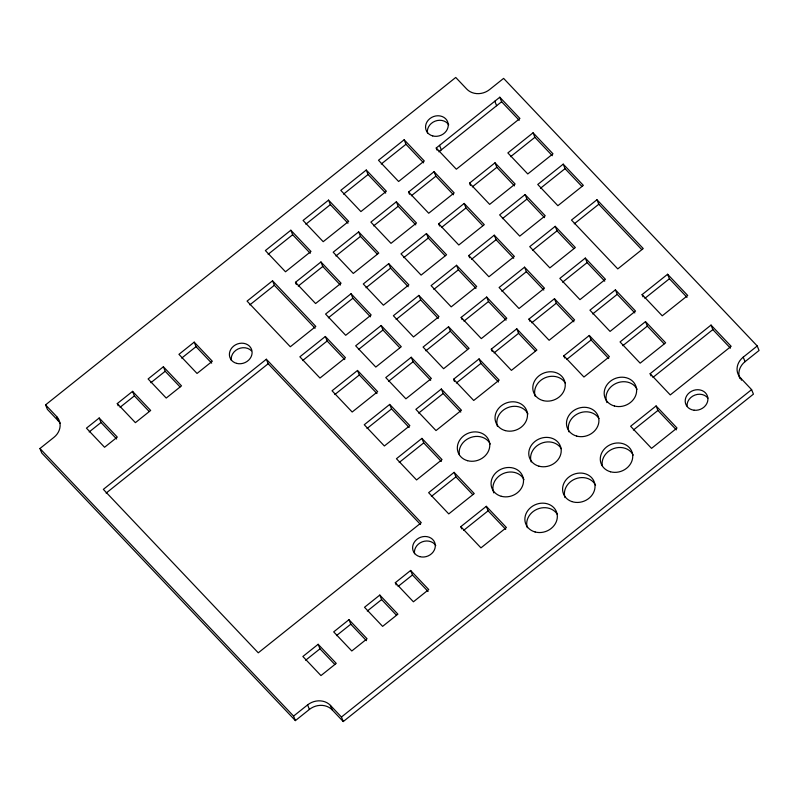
<?xml version="1.0" encoding="UTF-8"?>
<svg xmlns="http://www.w3.org/2000/svg" width="799" height="799" viewBox="0 0 799 799"><rect width="100%" height="100%" fill="white"/><g stroke="black" fill="none" stroke-linecap="round" stroke-linejoin="round"><path stroke-width="1.2" d="M60.175 423.32A16.509 14.382 -21.9 0 0 58.457 421.053L47.391 409.378L45.573 404.863L455.74 77.453L466.806 89.128A16.509 14.382 -21.9 0 0 489.597 89.578L503.61 78.392L757.232 345.977L759.05 350.491L745.038 361.677A16.509 14.382 -21.9 0 0 739.804 378.516M290.846 230.222L265.378 250.556L285.493 271.78L310.971 251.445L290.846 230.222L292.664 234.726L310.272 253.303M328.559 200.12L303.081 220.454L323.196 241.688L348.674 221.353L328.559 200.12L330.367 204.634L347.974 223.211M366.262 170.027L340.783 190.362L360.908 211.585L386.376 191.251L366.262 170.027L368.069 174.532L385.677 193.108M404.164 139.765L378.486 160.259L398.611 181.493L424.289 160.989L404.164 139.765L405.982 144.279L423.59 162.846M268.134 254.312L292.664 234.726M305.837 224.219L330.367 204.634M343.54 194.117L368.069 174.532M381.253 164.015L405.982 144.279M757.232 345.977L743.22 357.163A16.509 14.382 -21.9 0 0 740.543 377.947L751.609 389.622L753.427 394.137L343.26 721.547L332.194 709.872A16.509 14.382 -21.9 0 0 309.403 709.422L295.39 720.608L41.768 453.023L39.95 448.509L53.962 437.323A16.509 14.382 -21.9 0 0 56.639 416.539L45.573 404.863M436.224 147.995L499.814 97.228L519.929 118.462L456.339 169.218L436.224 147.995L437.133 150.252M99.196 417.997L86.452 428.164L104.559 447.27L117.303 437.103L99.196 417.997L101.004 422.511L116.644 439.011M117.283 403.565L132.564 391.36L150.671 410.466L135.391 422.661L117.283 403.565L118.182 405.812M163.395 366.751L148.105 378.956L166.212 398.062L181.503 385.857L163.395 366.751L165.203 371.265L180.025 386.896M194.217 342.142L178.936 354.347L197.043 373.453L212.324 361.248L194.217 342.142L196.035 346.656L211.675 363.155M272.549 280.779L247.071 301.113L290.327 346.756L315.805 326.421L272.549 280.779L274.357 285.293L315.076 328.249M438.861 151.84L501.622 101.743L499.814 97.228M89.178 431.949L101.004 422.511M120.05 407.31L134.382 395.875L132.564 391.36M150.871 382.701L165.203 371.265M181.703 358.092L196.035 346.656M249.827 304.878L274.357 285.293M295.48 282.307L320.948 261.972L341.073 283.206L315.595 303.54L295.48 282.307L296.379 284.564M358.661 231.88L333.183 252.214L353.298 273.438L378.776 253.103L358.661 231.88L360.469 236.394L377.238 254.082M396.364 201.777L370.886 222.112L391.001 243.345L416.479 223.011L396.364 201.777L398.172 206.292L415.78 224.869M408.589 192.02L434.067 171.685L454.182 192.909L428.713 213.243L408.589 192.02L409.497 194.277M298.237 286.072L322.766 266.486L320.948 261.972M335.94 255.97L360.469 236.394M373.642 225.877L398.172 206.292M411.345 195.775L435.874 176.199L434.067 171.685M469.542 183.141L495.01 162.806L515.135 184.03L489.657 204.374L469.542 183.141L470.441 185.398M533.073 132.794L507.854 152.929L527.769 173.952L552.988 153.817L533.073 132.794L534.891 137.308L552.319 155.705M472.299 186.896L496.828 167.321L495.01 162.806M510.631 156.674L534.891 137.308M266.357 359.24L103.341 489.368L258.267 652.823L421.283 522.696L266.357 359.24L268.164 363.745L420.534 524.504M351.051 293.732L325.573 314.067L345.697 335.3L371.175 314.966L351.051 293.732L352.868 298.247L370.476 316.823M388.753 263.64L363.285 283.975L383.4 305.198L408.878 284.863L388.753 263.64L390.571 268.144L408.179 286.721M426.466 233.538L400.988 253.872L421.103 275.106L446.581 254.771L426.466 233.538L428.274 238.052L445.043 255.74M438.691 223.78L464.169 203.445L484.284 224.669L458.806 245.003L438.691 223.78L439.6 226.037M106.117 493.103L268.164 363.745M328.329 317.832L352.868 298.247M366.042 287.73L390.571 268.144M403.745 257.638L428.274 238.052M441.447 227.535L465.977 207.95L464.169 203.445M325.343 336.479L299.865 356.823L319.99 378.047L345.458 357.712L325.343 336.479L327.151 340.993L344.759 359.57M302.621 360.579L327.151 340.993M525.113 194.566L499.635 214.901L519.759 236.124L545.238 215.79L525.113 194.566L526.931 199.081L544.538 217.648M563.225 164.145L537.747 184.479L557.872 205.703L583.35 185.368L563.225 164.145L565.043 168.649L581.812 186.347M502.401 218.656L526.931 199.081M540.514 188.234L565.043 168.649M381.153 325.493L355.675 345.827L375.8 367.061L401.278 346.716L381.153 325.493L382.971 330.007L399.73 347.695M418.856 295.39L393.378 315.735L413.502 336.958L438.981 316.624L418.856 295.39L420.673 299.905L438.281 318.481M456.559 265.298L431.09 285.633L451.205 306.866L476.683 286.521L456.559 265.298L458.376 269.812L475.984 288.379M468.793 255.54L494.271 235.196L514.386 256.429L488.908 276.764L468.793 255.54L469.702 257.787M358.431 349.582L382.971 330.007M396.134 319.49L420.673 299.905M433.847 289.388L458.376 269.812M471.55 259.295L496.079 239.71L494.271 235.196M357.533 370.446L332.054 390.781L352.179 412.014L377.657 391.68L357.533 370.446L359.35 374.961L376.948 393.537M334.811 394.546L359.35 374.961M555.215 226.327L529.737 246.661L549.862 267.885L575.34 247.55L555.215 226.327L557.033 230.831L573.802 248.529M532.494 250.417L557.033 230.831M596.963 199.73L571.485 220.075L617.767 268.893L643.245 248.559L596.963 199.73L598.781 204.244L641.627 249.458M574.241 223.83L598.781 204.244M448.559 326.731L423.08 347.066L443.605 368.719L469.083 348.384L448.559 326.731L450.366 331.235L467.475 349.283M411.255 357.253L385.777 377.587L405.902 398.811L431.37 378.476L411.255 357.253L413.063 361.757L430.671 380.334M461.183 317.393L486.661 297.058L506.786 318.282L481.308 338.616L461.183 317.393L462.092 319.65M524.573 267.166L499.095 287.51L519.01 308.524L544.489 288.189L524.573 267.166L526.381 271.68L543.809 290.067M425.837 350.821L450.366 331.235M388.534 381.343L413.063 361.757M463.949 321.148L488.479 301.563L486.661 297.058M501.852 291.265L526.381 271.68M389.722 404.414L364.254 424.748L384.369 445.982L409.847 425.647L389.722 404.414L391.54 408.928L409.148 427.505M367.011 428.514L391.54 408.928M585.317 258.077L559.839 278.412L579.964 299.645L605.442 279.31L585.317 258.077L587.135 262.591L604.733 281.168M562.596 282.177L587.135 262.591M441.358 389.003L415.88 409.348L436.004 430.571L461.472 410.237L441.358 389.003L443.165 393.517L460.773 412.094M453.582 379.245L479.06 358.911L499.175 380.134L473.707 400.479L453.582 379.245L454.491 381.503M491.285 349.153L516.763 328.808L536.888 350.042L511.41 370.376L491.285 349.153L492.194 351.4M528.988 319.051L554.466 298.716L574.591 319.94L549.113 340.284L528.988 319.051L529.897 321.308M418.636 413.103L443.165 393.517M456.339 383.001L480.878 363.425L479.06 358.911M494.042 352.908L518.581 333.323L516.763 328.808M531.754 322.806L556.284 303.23L554.466 298.716M421.922 438.381L396.444 458.716L416.569 479.949L442.037 459.605L421.922 438.381L423.73 442.896L441.338 461.472M615.42 289.837L589.942 310.172L610.066 331.405L635.535 311.071L615.42 289.837L617.227 294.352L634.835 312.928M399.2 462.471L423.73 442.896M592.698 313.937L617.227 294.352M563.824 355.795L589.292 335.46L609.417 356.694L583.939 377.028L563.824 355.795L564.733 358.052M642.116 294.591L667.594 274.257L687.709 295.48L662.241 315.815L642.116 294.591L643.025 296.848M566.581 359.56L591.11 339.974L589.292 335.46M644.873 298.347L669.402 278.761L667.594 274.257M454.112 472.349L428.634 492.683L448.758 513.907L474.236 493.572L454.112 472.349L455.929 476.863L472.698 494.551M645.522 321.598L620.044 341.932L640.159 363.165L665.637 342.821L645.522 321.598L647.33 326.112L664.099 343.8M431.39 496.439L455.929 476.863M622.801 345.687L647.33 326.112M650.146 373.692L711.03 325.083L731.155 346.317L670.261 394.916L650.146 373.692L651.055 375.949M460.833 526.651L486.311 506.316L506.426 527.54L480.948 547.874L460.833 526.651L461.742 528.908M318.152 644.294L302.871 656.498L320.958 675.584L336.249 663.39L318.152 644.294L319.97 648.808L334.771 664.428M348.973 619.684L333.692 631.889L351.79 650.985L367.071 638.781L348.973 619.684L350.791 624.199L366.421 640.688M379.805 595.075L364.514 607.28L382.611 626.376L397.902 614.171L379.805 595.075L381.622 599.59L396.424 615.21M395.315 582.701L410.626 570.476L428.723 589.562L413.413 601.797L395.315 582.701L396.224 584.958M652.923 377.428L712.848 329.597L711.03 325.083M463.59 530.406L488.119 510.821L486.311 506.316M305.637 660.244L319.97 648.808M336.459 635.634L350.791 624.199M367.29 611.035L381.622 599.59M398.082 586.446L412.444 574.99L410.626 570.476M656.099 405.942L630.621 426.276L651.545 448.359L677.023 428.024L656.099 405.942L657.917 410.456L676.324 429.882M633.377 430.042L657.917 410.456M295.39 720.608L293.573 716.094L307.585 704.908A16.509 14.382 -21.9 0 1 330.387 705.357L341.453 717.033L343.26 721.547M341.453 717.033L751.609 389.622M501.622 101.743L519.23 120.319M669.402 278.761L687.01 297.338M712.848 329.597L730.446 348.174M496.828 167.321L514.436 185.897M435.874 176.199L453.482 194.766M465.977 207.95L482.746 225.648M496.079 239.71L513.687 258.287M556.284 303.23L573.892 321.807M591.11 339.974L608.718 358.551M488.479 301.563L506.087 320.139M518.581 333.323L535.35 351.021M480.878 363.425L498.476 382.002M322.766 266.486L340.374 285.063M488.119 510.821L505.727 529.397M412.444 574.99L428.074 591.47M134.382 395.875L149.193 411.505M39.95 448.509L293.573 716.094M743.22 357.163L745.038 361.677M740.543 377.947L741.452 380.204M494.821 101.223L496.628 105.728M439.53 145.348L441.348 149.862M330.387 705.357L332.194 709.872M307.585 704.908L309.403 709.422M56.639 416.539L58.457 421.053M427.475 133.014A11.556 10.067 -21.9 0 1 435.155 121.148A11.556 10.067 -21.9 0 1 448.728 124.844M414.531 553.727A11.556 10.067 -21.9 0 1 422.202 541.852A11.556 10.067 -21.9 0 1 435.775 545.557M231.34 360.499A11.556 10.067 -21.9 0 1 238.002 349.003A11.556 10.067 -21.9 0 1 251.435 350.821M687.03 405.992A11.556 10.067 -21.9 0 1 694.91 395.066A11.556 10.067 -21.9 0 1 707.934 398.152M568.898 431.83A16.509 14.382 -21.9 0 1 578.586 413.383A16.509 14.382 -21.9 0 1 598.97 418.596M497.447 426.336A16.509 14.382 -21.9 0 1 507.635 407.68A16.509 14.382 -21.9 0 1 527.979 413.922M535.22 396.304A16.509 14.382 -21.9 0 1 544.908 377.857A16.509 14.382 -21.9 0 1 565.293 383.071M606.92 402.616A16.509 14.382 -21.9 0 1 616.289 383.29A16.509 14.382 -21.9 0 1 637.123 389.323M602.266 465.677A16.509 14.382 -21.9 0 1 613.912 448.479A16.509 14.382 -21.9 0 1 633.237 455.1M527.3 527.7A16.509 14.382 -21.9 0 1 536.998 509.263A16.509 14.382 -21.9 0 1 557.382 514.476M459.305 454.591A16.509 14.382 -21.9 0 1 470.951 437.403A16.509 14.382 -21.9 0 1 490.276 444.024M564.993 497.557A16.509 14.382 -21.9 0 1 575.26 478.931A16.509 14.382 -21.9 0 1 595.565 485.253M531.185 461.922A16.509 14.382 -21.9 0 1 540.883 443.485A16.509 14.382 -21.9 0 1 561.268 448.698M493.812 492.913A16.509 14.382 -21.9 0 1 503.17 473.587A16.509 14.382 -21.9 0 1 524.014 479.62M432.708 135.93A11.556 10.067 -21.9 0 0 448.149 123.595A11.556 10.067 -21.9 0 0 429.862 118.622A11.556 10.067 -21.9 0 0 432.708 135.93M419.755 556.643A11.556 10.067 -21.9 0 0 435.195 544.309A11.556 10.067 -21.9 0 0 416.918 539.335A11.556 10.067 -21.9 0 0 419.755 556.643M236.624 363.375A11.556 10.067 -21.9 0 0 251.985 350.961A11.556 10.067 -21.9 0 0 233.648 346.097A11.556 10.067 -21.9 0 0 236.624 363.375M694.161 410.227A11.556 10.067 -21.9 0 0 707.385 395.944A11.556 10.067 -21.9 0 0 688.149 393.847A11.556 10.067 -21.9 0 0 694.161 410.227M576.698 436.094A16.509 14.382 -21.9 0 0 598.761 418.486A16.509 14.382 -21.9 0 0 572.633 411.375A16.509 14.382 -21.9 0 0 576.698 436.094M505.258 430.601A16.509 14.382 -21.9 0 0 527.32 412.993A16.509 14.382 -21.9 0 0 501.193 405.872A16.509 14.382 -21.9 0 0 505.258 430.601M543.02 400.569A16.509 14.382 -21.9 0 0 565.083 382.961A16.509 14.382 -21.9 0 0 538.965 375.84A16.509 14.382 -21.9 0 0 543.02 400.569M614.401 406.002A16.509 14.382 -21.9 0 0 636.463 388.394A16.509 14.382 -21.9 0 0 610.346 381.273A16.509 14.382 -21.9 0 0 614.401 406.002M610.516 471.78A16.509 14.382 -21.9 0 0 632.578 454.172A16.509 14.382 -21.9 0 0 606.451 447.05A16.509 14.382 -21.9 0 0 610.516 471.78M535.11 531.974A16.509 14.382 -21.9 0 0 557.173 514.366A16.509 14.382 -21.9 0 0 531.045 507.245A16.509 14.382 -21.9 0 0 535.11 531.974M467.555 460.693A16.509 14.382 -21.9 0 0 489.617 443.085A16.509 14.382 -21.9 0 0 463.49 435.974A16.509 14.382 -21.9 0 0 467.555 460.693M571.774 501.552A16.509 14.382 -21.9 0 0 594.995 485.263A16.509 14.382 -21.9 0 0 569.657 476.464A16.509 14.382 -21.9 0 0 571.774 501.552M538.995 466.197A16.509 14.382 -21.9 0 0 561.058 448.589A16.509 14.382 -21.9 0 0 534.931 441.467A16.509 14.382 -21.9 0 0 538.995 466.197M501.293 496.289A16.509 14.382 -21.9 0 0 523.355 478.681A16.509 14.382 -21.9 0 0 497.228 471.57A16.509 14.382 -21.9 0 0 501.293 496.289"/></g></svg>
